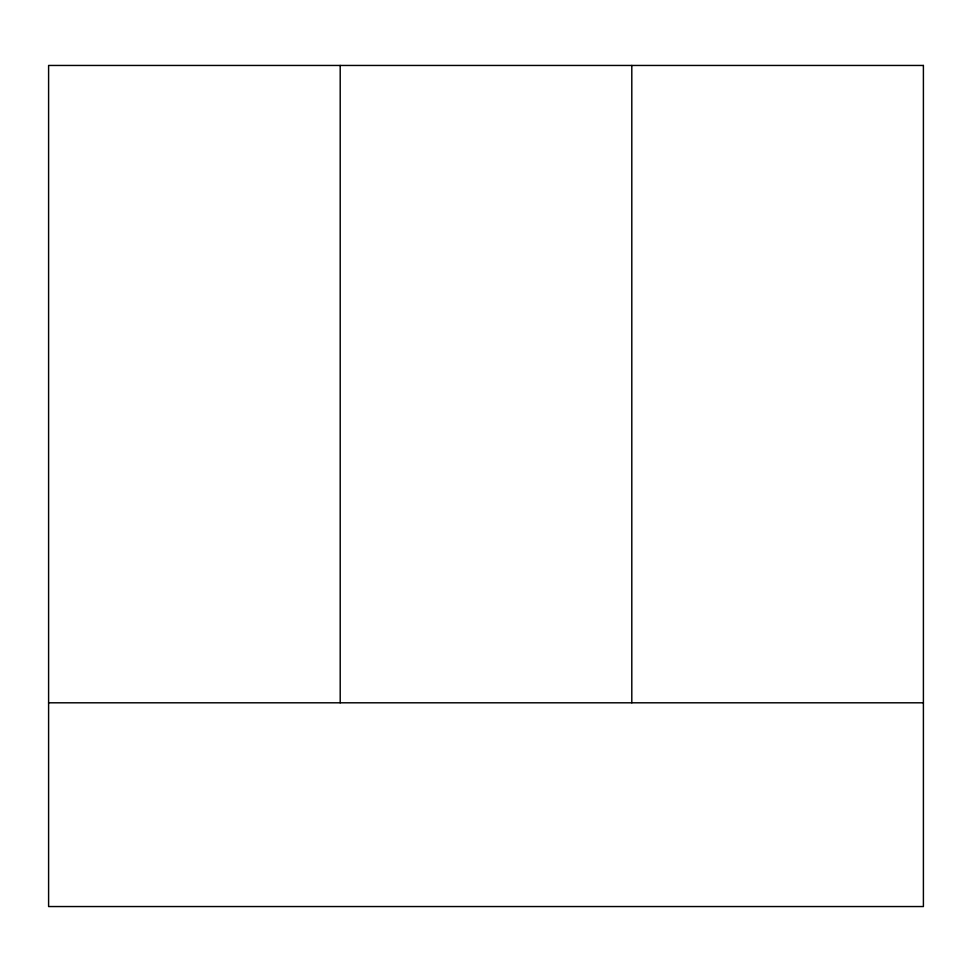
<?xml version="1.0" encoding="UTF-8"?>
<svg xmlns="http://www.w3.org/2000/svg" width="972" height="972" viewBox="0 0 972 972"><rect width="100%" height="100%" fill="white"/><g stroke="black" fill="none" stroke-linecap="round" stroke-linejoin="round"><path stroke-width="1.46" d="M48.6 702.805L923.4 702.805M631.8 65.452L631.8 702.805M340.2 65.452L340.2 702.805M923.4 65.452L48.6 65.452L48.6 906.548L923.4 906.548L923.4 65.452"/></g></svg>
